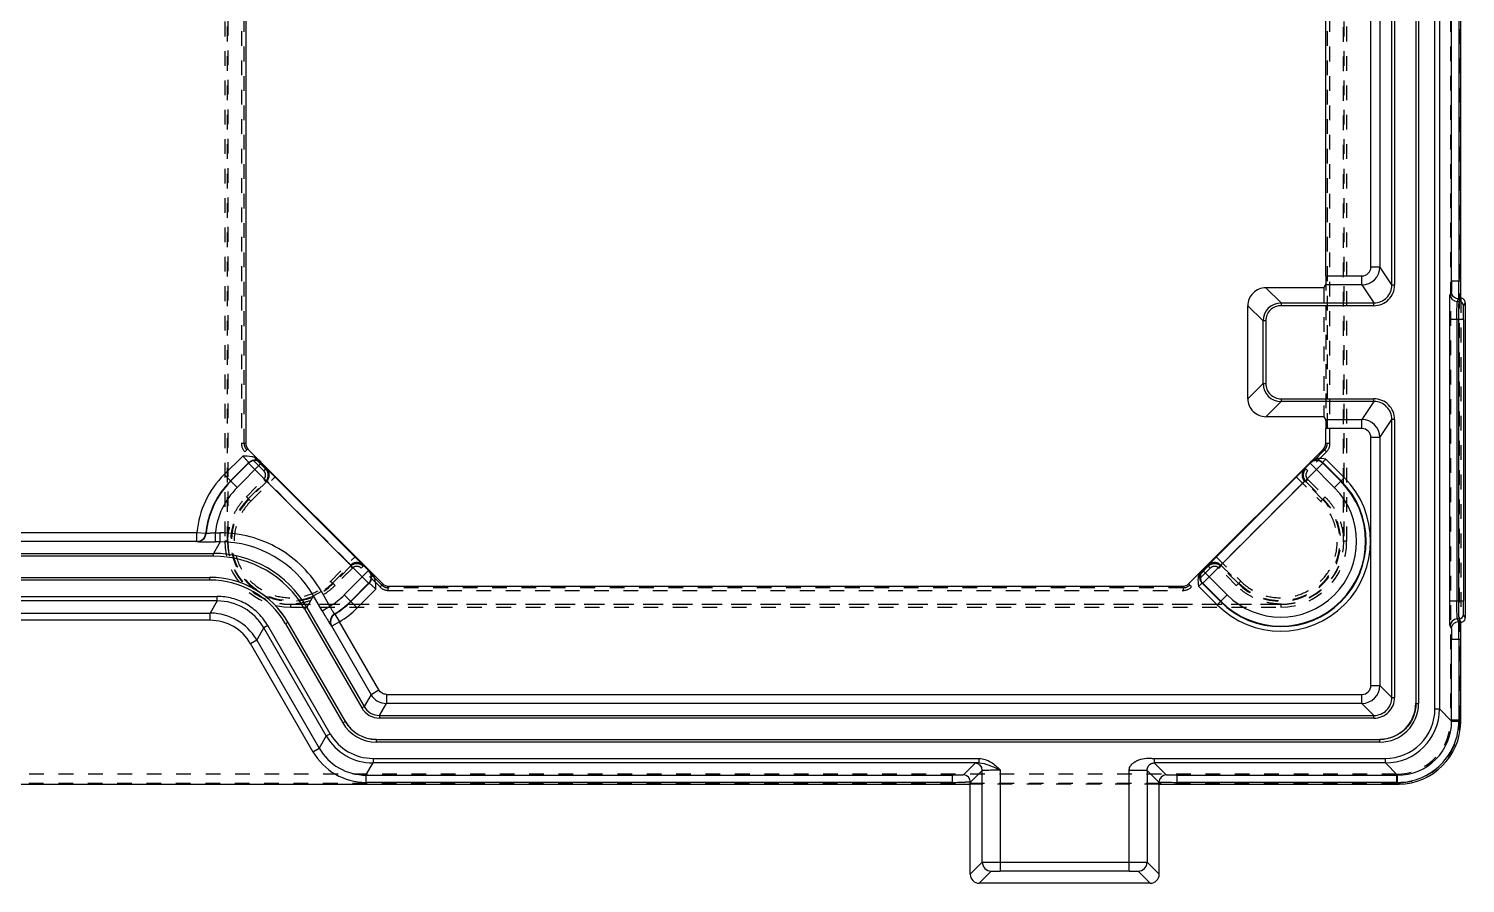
# Model space of a CAD drawing. Header units: millimetres. Extents: x -1265 to 1982, y -12197 to 1934.
# Drawn here: x 1040.4 to 1200, y -133.1 to -38.2 of the extents above; entities that cross this region are included whole.
import ezdxf

# ---------------------------------------------------------------- set-up
doc = ezdxf.new("R2010")
doc.units = ezdxf.units.MM
doc.header["$LTSCALE"] = 16.335
doc.linetypes.add('HIDDEN', pattern=[0.2, 0.1, -0.1])
doc.layers.get('0').update_dxf_attribs({"linetype": 'CONTINUOUS'})
doc.layers.add('DEFAULT_2', color=8, linetype='HIDDEN')

msp = doc.modelspace()

# ---------------------------------------------------------------- linework, layer by layer
at = {"color": 7, "linetype": 'Continuous'}
for p, q in [((1196.647, -113.76), (1196.647, 201.501)), ((1197.147, 201.501), (1197.147, -113.76)), ((1194.518, 200.871), (1194.518, -113.13)), ((1194.833, 200.887), (1194.833, -113.146)), ((1199.518, -68.13), (1199.518, 161.87)), ((1198.504, -66.198), (1198.504, 159.939)), ((1199.304, 159.939), (1199.304, -66.198)), ((1191.871, -66.659), (1191.871, 74.4)), ((1192.171, 74.4), (1192.171, -66.659)), ((1189.535, -64.656), (1189.535, 51.207)), ((1190.535, 50.208), (1190.535, -64.656)), ((1064.518, 3.956), (1064.518, -84.216)), ((1184.518, -65.656), (1184.518, 3.956)), ((1189.535, -64.656), (1190.535, -64.656)), ((1191.871, -66.659), (1190.535, -64.656)), ((1184.291, -66.97), (1177.857, -66.97)), ((1179.547, -68.659), (1177.857, -66.97)), ((1184.291, -66.97), (1184.501, -66.655)), ((1188.535, -66.655), (1184.501, -66.655)), ((1184.518, -65.656), (1188.535, -65.656)), ((1188.535, -66.655), (1188.535, -65.656)), ((1188.535, -66.655), (1189.871, -68.659)), ((1191.871, -66.659), (1192.171, -66.659)), ((1198.504, -66.198), (1199.518, -66.198)), ((1198.484, -67.398), (1198.333, -67.699)), ((1199.133, -68.499), (1199.284, -68.197)), ((1199.133, -68.499), (1199.333, -68.499)), ((1199.484, -68.197), (1199.284, -68.197)), ((1199.484, -68.197), (1199.333, -68.499)), ((1175.858, -68.969), (1177.547, -70.659)), ((1175.858, -79.29), (1175.858, -68.969)), ((1179.547, -68.659), (1189.871, -68.659)), ((1179.547, -68.659), (1179.547, -68.959)), ((1189.871, -68.959), (1179.547, -68.959)), ((1189.871, -68.959), (1189.871, -68.659)), ((1199.833, -68.999), (1200.018, -68.63)), ((1200.018, -68.63), (1200.018, -103.63)), ((1177.847, -70.659), (1177.547, -70.659)), ((1177.547, -77.601), (1177.547, -70.659)), ((1177.847, -70.659), (1177.847, -77.601)), ((1198.286, -101.762), (1198.286, -70.497)), ((1199.808, -70.498), (1198.286, -70.498)), ((1199.086, -70.498), (1199.086, -101.762)), ((1199.308, -101.762), (1199.308, -70.498)), ((1199.808, -70.498), (1199.808, -101.762)), ((1177.547, -77.601), (1175.858, -79.29)), ((1177.547, -77.601), (1177.847, -77.601)), ((1177.857, -81.289), (1179.547, -79.6)), ((1179.547, -79.3), (1189.871, -79.3)), ((1179.547, -79.3), (1179.547, -79.6)), ((1189.871, -79.6), (1179.547, -79.6)), ((1189.871, -79.6), (1188.535, -81.604)), ((1189.871, -79.6), (1189.871, -79.3)), ((1184.291, -81.289), (1177.857, -81.289)), ((1184.291, -81.289), (1184.501, -81.604)), ((1184.501, -81.604), (1188.535, -81.604)), ((1188.535, -82.604), (1184.518, -82.604)), ((1184.518, -84.216), (1184.518, -82.604)), ((1188.535, -82.604), (1188.535, -81.604)), ((1190.535, -83.604), (1191.871, -81.6)), ((1192.171, -81.6), (1191.871, -81.6)), ((1191.871, -112.483), (1191.871, -81.6)), ((1192.171, -81.6), (1192.171, -112.483)), ((1190.535, -83.604), (1189.535, -83.604)), ((1189.535, -111.147), (1189.535, -83.604)), ((1190.535, -83.604), (1190.535, -111.147)), ((1064.184, -85.662), (1062.117, -87.729)), ((1064.81, -84.922), (1079.725, -99.837)), ((1169.31, -99.837), (1184.225, -84.922)), ((1186.588, -88.082), (1184.509, -86.004)), ((1062.117, -87.729), (1063.557, -89.169)), ((1064.844, -86.417), (1062.824, -88.436)), ((1062.85, -88.462), (1064.844, -86.469)), ((1063.557, -89.169), (1066.257, -86.469)), ((1064.844, -86.417), (1064.844, -86.469)), ((1064.844, -86.469), (1078.178, -99.804)), ((1066.257, -86.469), (1078.178, -98.391)), ((1170.857, -98.391), (1182.779, -86.469)), ((1170.857, -99.804), (1184.192, -86.469)), ((1182.779, -86.469), (1185.488, -89.179)), ((1186.223, -88.424), (1184.192, -86.393)), ((1184.192, -86.469), (1184.192, -86.393)), ((1184.192, -86.469), (1186.185, -88.462)), ((1185.478, -89.169), (1186.577, -88.071)), ((1020.634, -94.147), (1059.098, -94.147)), ((1059.098, -94.147), (1060.093, -94.241)), ((1059.098, -95.147), (1059.098, -94.147)), ((1059.098, -95.147), (1021.633, -95.147)), ((1059.098, -95.147), (1059.134, -95.166)), ((1060.093, -94.241), (1060.129, -94.258)), ((1061.669, -95.199), (1060.928, -96.483)), ((1061.14, -94.199), (1061.669, -94.199)), ((1061.14, -94.199), (1061.14, -95.199)), ((1061.669, -95.199), (1061.14, -95.199)), ((1061.669, -95.199), (1061.669, -94.199)), ((1022.107, -96.483), (1060.928, -96.483)), ((1060.928, -96.783), (1022.107, -96.783)), ((1060.928, -96.783), (1060.928, -96.483)), ((1075.478, -101.09), (1078.178, -98.391)), ((1170.857, -98.391), (1173.557, -101.09)), ((1022.49, -99.146), (1060.545, -99.146)), ((1060.545, -99.445), (1022.49, -99.445)), ((1060.545, -99.146), (1060.554, -99.13)), ((1060.545, -99.445), (1060.545, -99.146)), ((1078.178, -99.804), (1076.185, -101.797)), ((1076.211, -101.823), (1078.231, -99.804)), ((1076.918, -102.53), (1078.985, -100.463)), ((1078.178, -99.804), (1078.231, -99.804)), ((1080.432, -100.13), (1168.604, -100.13)), ((1170.392, -100.121), (1172.459, -102.189)), ((1170.781, -99.804), (1170.857, -99.804)), ((1170.781, -99.804), (1172.812, -101.835)), ((1172.85, -101.797), (1170.857, -99.804)), ((1021.69, -101.259), (1061.345, -101.259)), ((1061.345, -101.759), (1021.69, -101.759)), ((1061.345, -101.759), (1060.562, -103.116)), ((1061.345, -101.759), (1061.345, -101.259)), ((1071.319, -102.482), (1072.06, -101.198)), ((1072.926, -100.698), (1072.06, -101.198)), ((1073.011, -102.845), (1072.06, -101.198)), ((1073.876, -102.345), (1072.926, -100.698)), ((1075.478, -101.09), (1076.918, -102.53)), ((1172.459, -102.189), (1173.557, -101.09)), ((1198.286, -101.762), (1199.808, -101.762)), ((1022.473, -103.116), (1060.562, -103.116)), ((1060.562, -103.916), (1060.562, -103.116)), ((1071.319, -102.482), (1071.059, -102.632)), ((1071.059, -102.632), (1077.411, -113.633)), ((1071.319, -102.482), (1077.67, -113.483)), ((1073.011, -102.845), (1073.876, -102.345)), ((1074.389, -103.203), (1074.422, -103.227)), ((1074.422, -103.227), (1074.94, -104.081)), ((1200.018, -103.63), (1199.833, -103.261)), ((1060.562, -103.916), (1022.473, -103.916)), ((1065.757, -106.116), (1066.541, -104.759)), ((1066.974, -104.509), (1066.541, -104.759)), ((1073.469, -116.76), (1066.541, -104.759)), ((1073.902, -116.51), (1066.974, -104.509)), ((1069.204, -104.145), (1068.945, -104.295)), ((1068.945, -104.295), (1075.296, -115.296)), ((1069.204, -104.145), (1069.213, -104.129)), ((1069.204, -104.145), (1075.556, -115.146)), ((1074.039, -104.559), (1074.074, -104.581)), ((1074.94, -104.081), (1074.074, -104.581)), ((1078.442, -112.147), (1074.074, -104.581)), ((1079.308, -111.647), (1074.94, -104.081)), ((1198.333, -104.56), (1198.484, -104.862)), ((1199.333, -103.761), (1199.133, -103.761)), ((1199.284, -104.062), (1199.133, -103.761)), ((1199.284, -104.062), (1199.484, -104.062)), ((1199.333, -103.761), (1199.484, -104.062)), ((1199.518, -115.132), (1199.518, -104.13)), ((1065.757, -106.116), (1065.065, -106.515)), ((1065.065, -106.515), (1071.993, -118.516)), ((1065.757, -106.116), (1072.686, -118.116)), ((1199.518, -106.061), (1198.504, -106.061)), ((1198.504, -115.117), (1198.504, -106.061)), ((1199.304, -106.061), (1199.304, -115.117)), ((1078.442, -112.147), (1079.308, -111.647)), ((1189.535, -111.147), (1190.535, -111.147)), ((1191.871, -112.483), (1190.535, -111.147)), ((1078.442, -112.147), (1077.67, -113.483)), ((1079.402, -114.483), (1080.173, -113.147)), ((1080.173, -112.147), (1188.535, -112.147)), ((1080.173, -112.147), (1080.173, -113.147)), ((1188.535, -113.147), (1080.173, -113.147)), ((1188.535, -113.147), (1188.535, -112.147)), ((1188.535, -113.147), (1189.871, -114.483)), ((1191.871, -112.483), (1192.171, -112.483)), ((1194.533, -113.146), (1194.833, -113.146)), ((1077.411, -113.633), (1077.67, -113.483)), ((1079.402, -114.483), (1189.871, -114.483)), ((1079.402, -114.483), (1079.402, -114.783)), ((1189.871, -114.783), (1079.402, -114.783)), ((1189.871, -114.783), (1189.871, -114.483)), ((1196.647, -113.76), (1197.147, -113.76)), ((1198.504, -115.117), (1197.147, -113.76)), ((1073.469, -116.76), (1073.902, -116.51)), ((1075.296, -115.296), (1075.556, -115.146)), ((1075.565, -115.13), (1075.556, -115.146)), ((1198.504, -115.117), (1199.304, -115.117)), ((1073.469, -116.76), (1072.686, -118.116)), ((1079.019, -117.146), (1079.019, -117.445)), ((1190.534, -117.445), (1079.019, -117.445)), ((1079.024, -117.146), (1190.526, -117.146)), ((1190.534, -117.445), (1190.534, -117.146)), ((1071.993, -118.516), (1072.686, -118.116)), ((1078.665, -119.259), (1146.012, -119.259)), ((1078.665, -119.259), (1078.665, -119.759)), ((1146.012, -119.759), (1146.012, -119.259)), ((1165.447, -119.259), (1191.148, -119.259)), ((1165.447, -119.259), (1165.447, -119.759)), ((1191.148, -119.759), (1191.148, -119.259)), ((1077.881, -121.116), (1078.665, -119.759)), ((1077.881, -121.116), (1143.052, -121.116)), ((1077.881, -121.116), (1077.881, -121.916)), ((1146.012, -119.759), (1078.665, -119.759)), ((1143.052, -122.13), (1143.052, -121.116)), ((1145.562, -119.785), (1144.252, -121.095)), ((1145.052, -121.895), (1146.362, -120.585)), ((1146.362, -130.785), (1146.362, -120.585)), ((1148.362, -120.537), (1148.362, -131.768)), ((1164.673, -120.585), (1162.673, -120.585)), ((1162.673, -131.768), (1162.673, -120.585)), ((1164.673, -120.585), (1165.983, -121.895)), ((1164.673, -120.585), (1164.673, -130.785)), ((1191.148, -119.759), (1165.447, -119.759)), ((1166.783, -121.095), (1165.447, -119.759)), ((1167.983, -121.116), (1192.505, -121.116)), ((1167.983, -121.116), (1167.983, -122.13)), ((1191.148, -119.759), (1192.505, -121.116)), ((1192.505, -121.916), (1192.505, -121.116)), ((921.268, -122.13), (1145.018, -122.13)), ((1143.052, -121.916), (1077.882, -121.916)), ((1145.018, -132.13), (1145.018, -122.13)), ((1145.052, -121.895), (1145.052, -122.078)), ((1165.983, -122.078), (1165.983, -121.895)), ((1166.018, -122.13), (1165.983, -122.078)), ((1166.018, -122.13), (1192.52, -122.13)), ((1166.018, -132.13), (1166.018, -122.13)), ((1192.505, -121.916), (1167.983, -121.916)), ((1146.362, -130.785), (1145.018, -132.13)), ((1148.362, -130.768), (1162.673, -130.768)), ((1166.018, -132.13), (1164.673, -130.785)), ((1146.018, -133.13), (1147.362, -131.785)), ((1162.673, -131.768), (1148.362, -131.768)), ((1163.673, -131.785), (1165.018, -133.13)), ((1165.018, -133.13), (1146.018, -133.13))]:
    msp.add_line(p, q, dxfattribs=at)
for centre, radius, start, end in [((1188.535, -64.655), 2, 270.01308, 359.98692), ((1188.535, -64.656), 1, 270.00003, 0.01088), ((1177.857, -68.969), 1.999, 89.99434, 180.00566), ((1189.871, -66.66), 2.299, 270.0029, 0.01676), ((1189.871, -66.66), 1.999, 269.99612, 0.01806), ((1095.177, -66.559), 104.126, 359.43416, 359.78639), ((1023.065, -66.214), 176.239, 359.7616, 0.00517), ((1199.133, -67.699), 0.8, 180.05521, 269.97098), ((1199.333, -68.999), 0.5, 0.03527, 90.00007), ((1199.518, -68.629), 0.5, 359.96228, 90.02966), ((1179.547, -70.659), 1.999, 90.00039, 179.99961), ((1179.546, -70.658), 1.699, 89.98821, 180.01179), ((1179.547, -77.601), 1.999, 180.00036, 269.99964), ((1179.546, -77.601), 1.699, 179.98821, 270.01179), ((1177.857, -79.29), 1.999, 179.99432, 270.00568), ((1189.871, -81.6), 2.299, 359.98414, 89.99624), ((1189.871, -81.599), 1.999, 359.98194, 90.00388), ((1188.535, -83.604), 2, 0.01308, 89.98692), ((1188.535, -83.604), 1, 359.98912, 89.99997), ((1065.55, -87.178), 1.001, 45.06677, 134.93323), ((1183.485, -87.178), 1.001, 45.06677, 134.93323), ((1069.518, -95.13), 10.466, 135, 174.61216), ((1183.398, -87.015), 0.878, 129.08785, 134.8638), ((1069.518, -95.13), 9.466, 135, 174.61216), ((1069.518, -95.13), 9.429, 135, 174.69585), ((1069.518, -95.13), 8.43, 135, 173.66361), ((1179.518, -95.13), 9.983, 225, 44.90748), ((1179.518, -95.13), 9.483, 225, 45), ((1179.518, -95.13), 9.429, 225, 45), ((1179.518, -95.13), 8.43, 225, 44.90727), ((1059.098, -94.147), 1, 270.03308, 354.60801), ((1059.133, -94.165), 1, 270.05093, 354.67373), ((1061.67, -107.197), 11.998, 29.99825, 90.00175), ((1060.928, -108.481), 11.998, 29.99951, 90.00049), ((1060.928, -108.48), 11.698, 29.99908, 90.00092), ((1077.47, -99.097), 1.001, 315.06678, 44.93322), ((1171.566, -99.097), 1.001, 135.06678, 224.93322), ((1060.545, -109.144), 9.998, 29.99957, 90.00043), ((1060.545, -109.144), 9.698, 29.99908, 90.00092), ((1061.345, -107.758), 5.999, 29.99825, 90.00175), ((1069.518, -95.13), 8.43, 301.13648, 315), ((1069.518, -95.13), 9.429, 301.10377, 315), ((1069.518, -95.13), 9.466, 301.20208, 315), ((1060.562, -109.06), 5.944, 88.99941, 89.99933), ((1060.562, -109.115), 5.999, 30.99118, 89.0088), ((1074.906, -104.059), 1, 121.13123, 209.94577), ((1074.94, -104.082), 1, 121.20852, 211.202), ((1069.518, -95.13), 10.466, 301.20208, 315), ((1199.333, -103.261), 0.5, 269.99991, 359.96475), ((1060.562, -109.115), 5.199, 29.9991, 90.0009), ((1199.133, -104.561), 0.8, 90.02902, 179.94479), ((1081.309, -105.794), 117.994, 0.23431, 0.54514), ((1016.542, -106.058), 182.762, 359.99918, 0.23405), ((1060.609, -109.088), 5.945, 30.00134, 31.00112), ((1188.535, -111.147), 2, 270.00872, 359.99128), ((1188.535, -111.147), 1, 269.99638, 0.00362), ((1080.173, -111.147), 2, 209.99806, 270.00194), ((1189.871, -112.483), 2.3, 269.99614, 0.00386), ((1189.871, -112.483), 1.999, 269.99269, 0.00731), ((1190.534, -113.146), 4.299, 270.00032, 359.99968), ((1079.402, -112.483), 2.299, 209.99211, 270.00789), ((1079.402, -112.483), 2, 209.99747, 270.00253), ((1191.148, -113.76), 5.999, 270.00197, 359.99803), ((1191.149, -113.761), 5.499, 269.99488, 0.00512), ((1078.665, -113.76), 5.499, 209.99905, 270.00095), ((1079.019, -113.147), 4.299, 209.99461, 270.00539), ((1079.019, -113.146), 3.999, 209.99835, 270.00165), ((1192.505, -115.117), 6.799, 269.99933, 0.00067), ((1192.506, -115.118), 5.998, 269.99325, 0.00675), ((1192.52, -115.133), 6.997, 271.16457, 358.83528), ((1192.607, -115.132), 6.91, 358.81461, 359.99943), ((1078.665, -113.76), 5.999, 210.00019, 269.99981), ((1077.881, -115.117), 6.799, 209.99914, 270.00086), ((1077.881, -115.117), 5.999, 209.99767, 270.00233), ((1144.252, -121.896), 0.8, 0.02106, 89.97894), ((1145.562, -120.585), 0.8, 0.02106, 89.97894), ((1166.784, -121.896), 0.8, 90.02107, 179.97894), ((1143.069, 54.002), 175.918, 269.9947, 270.24134), ((1143.424, -19.238), 102.677, 270.21539, 270.57507), ((1167.611, -19.34), 102.575, 269.42465, 269.78468), ((1167.967, 53.996), 175.912, 269.7587, 270.00535), ((1192.52, -115.219), 6.91, 270.00057, 271.18523), ((1147.363, -130.785), 1, 180.02106, 269.97894), ((1163.673, -130.785), 1, 270.02106, 359.97894)]:
    msp.add_arc(centre, radius, start, end, dxfattribs=at)
for centre, major_axis, ratio, start_param, end_param in [((1065.518, -84.215), (-0.925, -0.383), 0.9992864, -0.3924468, 0.3924468), ((1183.517, -84.215), (-0.925, 0.383), 0.9992864, 2.7491459, 3.5340394), ((1060.553, -109.131), (-5.001, -8.662), 0.9997969, 2.6180788, 3.6651065), ((1080.432, -99.129), (-0.383, -0.925), 0.9992864, -0.3924468, 0.3924468), ((1168.603, -99.129), (0.383, -0.925), 0.9992864, -0.3924468, 0.3924468), ((1190.517, -113.129), (2.829, -2.829), 0.9996955, -0.7852623, 0.7852623), ((1079.029, -113.129), (2, 3.465), 0.9997969, -3.6651035, -2.6180818), ((1146.018, -132.13), (0.707, 0.707), 0.9996955, 2.3563362, 3.9268491), ((1165.018, -132.13), (0.707, -0.707), 0.9996955, -0.7852565, 0.7852565)]:
    msp.add_ellipse(centre, major_axis=major_axis, ratio=ratio, start_param=start_param, end_param=end_param, dxfattribs=at)
for points, knots in [([(1184.518, -65.656), (1184.518, -65.781), (1184.517, -65.964), (1184.515, -66.196), (1184.513, -66.345), (1184.51, -66.467), (1184.51, -66.561), (1184.502, -66.618), (1184.505, -66.649), (1184.501, -66.655)], [0, 0, 0, 0, 0.376167, 0.5474961, 0.697867, 0.8222763, 0.916038, 0.9759889, 1, 1, 1, 1]), ([(1198.504, -66.198), (1198.504, -66.348), (1198.503, -66.566), (1198.501, -66.844), (1198.499, -67.022), (1198.495, -67.168), (1198.494, -67.281), (1198.487, -67.352), (1198.488, -67.388), (1198.484, -67.398)], [0, 0, 0, 0, 0.3745727, 0.5448131, 0.6948716, 0.8187432, 0.91285, 0.9742304, 1, 1, 1, 1]), ([(1199.503, -67.588), (1199.506, -67.488), (1199.515, -67.025), (1199.518, -66.562), (1199.518, -66.199)], [0, 0, 0, 0, 0.2158451, 1, 1, 1, 1]), ([(1198.286, -70.497), (1198.286, -70.148), (1198.287, -69.639), (1198.293, -68.991), (1198.299, -68.576), (1198.306, -68.232), (1198.312, -67.995), (1198.319, -67.85), (1198.322, -67.777), (1198.328, -67.73), (1198.33, -67.706), (1198.333, -67.699)], [0, 0, 0, 0, 0.3747137, 0.5448589, 0.6948551, 0.8193161, 0.9138358, 0.9486241, 0.974696, 0.9918666, 1, 1, 1, 1]), ([(1198.527, -67.647), (1198.52, -67.626), (1198.496, -67.545), (1198.484, -67.46), (1198.484, -67.398)], [0, 0, 0, 0, 0.2600569, 1, 1, 1, 1]), ([(1199.284, -68.197), (1199.123, -68.197), (1198.87, -68.115), (1198.63, -67.881), (1198.553, -67.727), (1198.527, -67.647)], [0, 0, 0, 0, 0.4879438, 0.7449159, 1, 1, 1, 1]), ([(1199.086, -70.498), (1199.086, -70.248), (1199.087, -69.885), (1199.093, -69.422), (1199.099, -69.126), (1199.105, -68.88), (1199.112, -68.712), (1199.119, -68.608), (1199.122, -68.556), (1199.127, -68.522), (1199.13, -68.503), (1199.133, -68.499)], [0, 0, 0, 0, 0.3744075, 0.5445777, 0.6945818, 0.8184219, 0.9125297, 0.9475141, 0.9739679, 0.9915466, 1, 1, 1, 1]), ([(1199.284, -68.197), (1199.288, -68.181), (1199.286, -68.123), (1199.294, -68.003), (1199.295, -67.816), (1199.297, -67.671), (1199.298, -67.588)], [0, 0, 0, 0, 0.0824566, 0.2819355, 0.5918636, 1, 1, 1, 1]), ([(1199.308, -70.498), (1199.308, -70.248), (1199.309, -69.885), (1199.312, -69.422), (1199.315, -69.125), (1199.32, -68.88), (1199.321, -68.692), (1199.33, -68.574), (1199.328, -68.515), (1199.333, -68.499)], [0, 0, 0, 0, 0.3747661, 0.5449376, 0.6949552, 0.81943, 0.913958, 0.9748114, 1, 1, 1, 1]), ([(1199.467, -68.197), (1199.47, -68.193), (1199.473, -68.175), (1199.478, -68.142), (1199.482, -68.089), (1199.489, -67.986), (1199.496, -67.817), (1199.501, -67.671), (1199.503, -67.588)], [0, 0, 0, 0, 0.0272918, 0.0837698, 0.1692415, 0.2831652, 0.592582, 1, 1, 1, 1]), ([(1199.808, -70.498), (1199.808, -70.31), (1199.809, -70.038), (1199.812, -69.691), (1199.815, -69.468), (1199.819, -69.284), (1199.821, -69.143), (1199.83, -69.055), (1199.828, -69.01), (1199.833, -68.999)], [0, 0, 0, 0, 0.3747513, 0.5448928, 0.6948669, 0.8193193, 0.9138431, 0.9747214, 1, 1, 1, 1]), ([(1184.501, -81.604), (1184.503, -81.608), (1184.503, -81.622), (1184.506, -81.649), (1184.507, -81.694), (1184.509, -81.728), (1184.509, -81.748)], [0, 0, 0, 0, 0.0835322, 0.2807933, 0.587783, 1, 1, 1, 1]), ([(1184.509, -81.748), (1184.511, -81.801), (1184.516, -82.086), (1184.518, -82.372), (1184.518, -82.604)], [0, 0, 0, 0, 0.1860661, 1, 1, 1, 1]), ([(1066.077, -86.19), (1065.959, -86.071), (1065.676, -85.877), (1065.031, -85.67), (1064.52, -85.662), (1064.184, -85.662)], [0, 0, 0, 0, 0.2497641, 0.4999241, 1, 1, 1, 1]), ([(1064.184, -85.662), (1064.273, -85.75), (1064.4, -85.881), (1064.557, -86.05), (1064.657, -86.161), (1064.736, -86.254), (1064.796, -86.328), (1064.827, -86.377), (1064.847, -86.407), (1064.844, -86.417)], [0, 0, 0, 0, 0.3725923, 0.5419941, 0.6914143, 0.8149499, 0.9091613, 0.9713771, 1, 1, 1, 1]), ([(1065.307, -86.157), (1065.262, -86.169), (1065.093, -86.226), (1064.937, -86.324), (1064.844, -86.417)], [0, 0, 0, 0, 0.2616141, 1, 1, 1, 1]), ([(1066.257, -86.417), (1066.228, -86.388), (1066.1, -86.278), (1065.944, -86.2), (1065.82, -86.164)], [0, 0, 0, 0, 0.2369747, 1, 1, 1, 1]), ([(1184.509, -86.004), (1184.219, -85.954), (1183.771, -85.89), (1183.191, -86.039), (1182.94, -86.208), (1182.836, -86.312)], [0, 0, 0, 0, 0.4998583, 0.7501064, 1, 1, 1, 1]), ([(1184.192, -86.393), (1184.108, -86.31), (1183.9, -86.173), (1183.423, -86.043), (1183.033, -86.18), (1182.844, -86.334)], [0, 0, 0, 0, 0.2423698, 0.5004278, 1, 1, 1, 1]), ([(1184.192, -86.393), (1184.189, -86.388), (1184.196, -86.37), (1184.211, -86.344), (1184.238, -86.304), (1184.294, -86.234), (1184.385, -86.131), (1184.465, -86.048), (1184.509, -86.004)], [0, 0, 0, 0, 0.0319728, 0.095322, 0.1897576, 0.3129466, 0.6299434, 1, 1, 1, 1]), ([(1066.077, -86.19), (1066.104, -86.219), (1066.148, -86.27), (1066.206, -86.338), (1066.238, -86.383), (1066.257, -86.408), (1066.257, -86.417)], [0, 0, 0, 0, 0.405752, 0.7101765, 0.908577, 1, 1, 1, 1]), ([(1182.779, -86.393), (1182.779, -86.383), (1182.803, -86.355), (1182.821, -86.329), (1182.836, -86.312)], [0, 0, 0, 0, 0.3032722, 1, 1, 1, 1]), ([(1059.134, -95.166), (1059.139, -95.168), (1059.156, -95.169), (1059.213, -95.176), (1059.329, -95.179), (1059.516, -95.185), (1059.763, -95.19), (1060.06, -95.194), (1060.525, -95.198), (1060.889, -95.199), (1061.14, -95.199)], [0, 0, 0, 0, 0.0080201, 0.0251297, 0.086006, 0.1806793, 0.3053394, 0.4554868, 0.6256641, 1, 1, 1, 1]), ([(1061.14, -94.199), (1061.013, -94.213), (1060.83, -94.23), (1060.595, -94.247), (1060.445, -94.256), (1060.322, -94.261), (1060.226, -94.265), (1060.169, -94.26), (1060.136, -94.264), (1060.129, -94.258)], [0, 0, 0, 0, 0.3757058, 0.5460524, 0.6960426, 0.8197438, 0.9135731, 0.9745647, 1, 1, 1, 1]), ([(1072.926, -100.698), (1072.356, -99.721), (1070.967, -97.898), (1068.242, -95.813), (1065.074, -94.496), (1062.8, -94.204), (1061.669, -94.199)], [0, 0, 0, 0, 0.2499999, 0.5, 0.7500001, 1, 1, 1, 1]), ([(1078.392, -98.608), (1078.38, -98.587), (1078.334, -98.51), (1078.278, -98.438), (1078.231, -98.391)], [0, 0, 0, 0, 0.2592514, 1, 1, 1, 1]), ([(1078.231, -98.391), (1078.24, -98.391), (1078.264, -98.409), (1078.309, -98.441), (1078.377, -98.499), (1078.429, -98.544), (1078.458, -98.57)], [0, 0, 0, 0, 0.0914226, 0.2898227, 0.5942475, 1, 1, 1, 1]), ([(1078.231, -99.804), (1078.303, -99.732), (1078.425, -99.555), (1078.53, -99.246), (1078.523, -98.911), (1078.444, -98.703), (1078.392, -98.608)], [0, 0, 0, 0, 0.2376613, 0.4914156, 0.7471373, 1, 1, 1, 1]), ([(1078.985, -100.463), (1078.985, -100.127), (1078.978, -99.617), (1078.77, -98.972), (1078.576, -98.688), (1078.458, -98.57)], [0, 0, 0, 0, 0.5000758, 0.7502356, 1, 1, 1, 1]), ([(1170.7, -98.448), (1170.596, -98.552), (1170.427, -98.803), (1170.278, -99.383), (1170.342, -99.831), (1170.392, -100.121)], [0, 0, 0, 0, 0.2498943, 0.5001422, 1, 1, 1, 1]), ([(1170.781, -98.391), (1170.752, -98.419), (1170.642, -98.547), (1170.565, -98.703), (1170.528, -98.827)], [0, 0, 0, 0, 0.2369747, 1, 1, 1, 1]), ([(1170.7, -98.448), (1170.717, -98.433), (1170.743, -98.415), (1170.771, -98.391), (1170.781, -98.391)], [0, 0, 0, 0, 0.6967332, 1, 1, 1, 1]), ([(1078.231, -99.804), (1078.24, -99.801), (1078.27, -99.82), (1078.319, -99.851), (1078.394, -99.911), (1078.487, -99.991), (1078.597, -100.09), (1078.767, -100.248), (1078.897, -100.375), (1078.985, -100.463)], [0, 0, 0, 0, 0.028623, 0.0908388, 0.1850502, 0.3085857, 0.4580059, 0.6274077, 1, 1, 1, 1]), ([(1170.392, -100.121), (1170.436, -100.077), (1170.519, -99.997), (1170.622, -99.906), (1170.692, -99.851), (1170.732, -99.823), (1170.758, -99.808), (1170.776, -99.801), (1170.781, -99.804)], [0, 0, 0, 0, 0.3700565, 0.6870533, 0.8102425, 0.9046782, 0.9680275, 1, 1, 1, 1]), ([(1170.521, -99.34), (1170.533, -99.386), (1170.59, -99.554), (1170.688, -99.711), (1170.781, -99.804)], [0, 0, 0, 0, 0.2616141, 1, 1, 1, 1]), ([(1066.974, -104.509), (1066.689, -104.02), (1065.994, -103.109), (1064.632, -102.066), (1063.047, -101.408), (1061.911, -101.262), (1061.345, -101.259)], [0, 0, 0, 0, 0.2499999, 0.5, 0.7500001, 1, 1, 1, 1]), ([(1198.333, -104.56), (1198.33, -104.553), (1198.328, -104.529), (1198.322, -104.482), (1198.319, -104.409), (1198.312, -104.264), (1198.306, -104.027), (1198.299, -103.683), (1198.293, -103.268), (1198.287, -102.62), (1198.286, -102.112), (1198.286, -101.762)], [0, 0, 0, 0, 0.0081335, 0.0253041, 0.0513761, 0.0861643, 0.1806836, 0.3051439, 0.4551392, 0.6252845, 1, 1, 1, 1]), ([(1199.133, -103.761), (1199.13, -103.756), (1199.127, -103.738), (1199.122, -103.704), (1199.119, -103.651), (1199.112, -103.548), (1199.105, -103.379), (1199.099, -103.134), (1199.093, -102.838), (1199.087, -102.375), (1199.086, -102.011), (1199.086, -101.762)], [0, 0, 0, 0, 0.0084534, 0.0260322, 0.0524861, 0.0874705, 0.1815784, 0.3054181, 0.4554214, 0.6255909, 1, 1, 1, 1]), ([(1199.333, -103.761), (1199.328, -103.745), (1199.33, -103.686), (1199.321, -103.567), (1199.32, -103.38), (1199.315, -103.134), (1199.312, -102.838), (1199.309, -102.375), (1199.308, -102.012), (1199.308, -101.762)], [0, 0, 0, 0, 0.0251886, 0.086042, 0.1805699, 0.3050446, 0.4550621, 0.6252337, 1, 1, 1, 1]), ([(1199.833, -103.261), (1199.828, -103.25), (1199.83, -103.204), (1199.821, -103.116), (1199.819, -102.975), (1199.815, -102.791), (1199.812, -102.569), (1199.809, -102.222), (1199.808, -101.949), (1199.808, -101.762)], [0, 0, 0, 0, 0.0252786, 0.0861569, 0.1806807, 0.305133, 0.4551072, 0.6252486, 1, 1, 1, 1]), ([(1073.011, -102.845), (1073.135, -103.061), (1073.318, -103.375), (1073.553, -103.774), (1073.704, -104.029), (1073.832, -104.238), (1073.928, -104.4), (1073.997, -104.496), (1074.025, -104.549), (1074.039, -104.559)], [0, 0, 0, 0, 0.374784, 0.5449442, 0.694933, 0.8193916, 0.913908, 0.974761, 1, 1, 1, 1]), ([(1074.389, -103.203), (1074.38, -103.2), (1074.365, -103.172), (1074.329, -103.126), (1074.281, -103.045), (1074.217, -102.941), (1074.142, -102.813), (1074.026, -102.613), (1073.937, -102.454), (1073.876, -102.345)], [0, 0, 0, 0, 0.0260658, 0.0874602, 0.1815159, 0.3053157, 0.4553013, 0.6254795, 1, 1, 1, 1]), ([(1198.484, -104.862), (1198.484, -104.729), (1198.557, -104.455), (1198.755, -104.247), (1198.875, -104.177)], [0, 0, 0, 0, 0.4880466, 1, 1, 1, 1]), ([(1198.484, -104.862), (1198.488, -104.871), (1198.486, -104.908), (1198.491, -104.943), (1198.492, -104.967)], [0, 0, 0, 0, 0.2955051, 1, 1, 1, 1]), ([(1198.492, -104.967), (1198.494, -105.028), (1198.503, -105.393), (1198.504, -105.758), (1198.504, -106.061)], [0, 0, 0, 0, 0.1675119, 1, 1, 1, 1]), ([(1198.875, -104.177), (1198.907, -104.158), (1199.035, -104.095), (1199.178, -104.062), (1199.284, -104.062)], [0, 0, 0, 0, 0.2615852, 1, 1, 1, 1]), ([(1199.287, -104.105), (1199.287, -104.099), (1199.286, -104.085), (1199.286, -104.071), (1199.284, -104.062)], [0, 0, 0, 0, 0.3818769, 1, 1, 1, 1]), ([(1199.298, -104.672), (1199.297, -104.606), (1199.295, -104.417), (1199.293, -104.228), (1199.287, -104.105)], [0, 0, 0, 0, 0.347953, 1, 1, 1, 1]), ([(1199.475, -104.099), (1199.475, -104.094), (1199.473, -104.082), (1199.472, -104.068), (1199.467, -104.062)], [0, 0, 0, 0, 0.3739504, 1, 1, 1, 1]), ([(1199.503, -104.672), (1199.5, -104.549), (1199.493, -104.359), (1199.484, -104.167), (1199.475, -104.099)], [0, 0, 0, 0, 0.6397879, 1, 1, 1, 1]), ([(1199.518, -106.061), (1199.518, -105.934), (1199.516, -105.471), (1199.511, -105.008), (1199.503, -104.672)], [0, 0, 0, 0, 0.2741546, 1, 1, 1, 1]), ([(1080.173, -112.147), (1080.001, -112.147), (1079.653, -112.049), (1079.394, -111.796), (1079.308, -111.647)], [0, 0, 0, 0, 0.5000016, 1, 1, 1, 1]), ([(1194.533, -113.146), (1194.534, -113.666), (1194.318, -114.715), (1193.438, -116.05), (1192.103, -116.93), (1191.054, -117.146), (1190.534, -117.146)], [0, 0, 0, 0, 0.2501757, 0.4999999, 0.7498237, 1, 1, 1, 1]), ([(1146.012, -119.259), (1146.24, -119.269), (1146.698, -119.345), (1147.315, -119.657), (1147.862, -120.069), (1148.201, -120.376), (1148.362, -120.537)], [0, 0, 0, 0, 0.2502367, 0.4998032, 0.7503083, 1, 1, 1, 1]), ([(1162.673, -120.585), (1162.673, -120.444), (1162.745, -120.158), (1163.021, -119.825), (1163.374, -119.583), (1163.892, -119.351), (1164.456, -119.238), (1165.023, -119.238), (1165.306, -119.259), (1165.447, -119.259)], [0, 0, 0, 0, 0.1243902, 0.2492149, 0.3743538, 0.4995698, 0.7494634, 0.8747478, 1, 1, 1, 1]), ([(1144.252, -121.095), (1144.25, -121.097), (1144.24, -121.097), (1144.222, -121.1), (1144.191, -121.101), (1144.13, -121.105), (1144.03, -121.107), (1143.883, -121.11), (1143.704, -121.113), (1143.424, -121.115), (1143.204, -121.116), (1143.052, -121.116)], [0, 0, 0, 0, 0.0067959, 0.0230042, 0.0483442, 0.0824588, 0.1755358, 0.2992623, 0.4500127, 0.6216028, 1, 1, 1, 1]), ([(1146.012, -119.759), (1145.949, -119.761), (1145.84, -119.764), (1145.713, -119.77), (1145.638, -119.775), (1145.6, -119.777), (1145.578, -119.781), (1145.565, -119.783), (1145.562, -119.785)], [0, 0, 0, 0, 0.4185815, 0.7283058, 0.8402894, 0.9229938, 0.9761526, 1, 1, 1, 1]), ([(1146.012, -119.759), (1146.393, -119.758), (1147.201, -120.03), (1147.951, -120.36), (1148.362, -120.537)], [0, 0, 0, 0, 0.4600703, 1, 1, 1, 1]), ([(1146.362, -120.585), (1146.365, -120.581), (1146.383, -120.58), (1146.413, -120.574), (1146.465, -120.571), (1146.565, -120.564), (1146.733, -120.557), (1146.978, -120.55), (1147.276, -120.544), (1147.614, -120.54), (1147.981, -120.538), (1148.233, -120.537), (1148.362, -120.537)], [0, 0, 0, 0, 0.0069957, 0.023282, 0.0486627, 0.0827977, 0.1758758, 0.2995676, 0.4502575, 0.6217708, 0.8072909, 1, 1, 1, 1]), ([(1164.673, -120.585), (1164.673, -120.423), (1164.742, -120.15), (1165.034, -119.841), (1165.295, -119.759), (1165.447, -119.759)], [0, 0, 0, 0, 0.3895199, 0.634714, 1, 1, 1, 1]), ([(1167.983, -121.116), (1167.832, -121.116), (1167.612, -121.115), (1167.331, -121.113), (1167.153, -121.11), (1167.006, -121.107), (1166.905, -121.105), (1166.845, -121.101), (1166.814, -121.1), (1166.796, -121.097), (1166.785, -121.097), (1166.783, -121.095)], [0, 0, 0, 0, 0.378397, 0.5499872, 0.7007377, 0.8244643, 0.9175412, 0.9516558, 0.9769958, 0.9932041, 1, 1, 1, 1]), ([(1143.052, -122.13), (1143.29, -122.13), (1143.735, -122.128), (1144.262, -122.12), (1144.616, -122.11), (1144.81, -122.103), (1144.945, -122.094), (1145.016, -122.089), (1145.04, -122.083)], [0, 0, 0, 0, 0.3587755, 0.6703978, 0.7951947, 0.893799, 0.9627695, 1, 1, 1, 1]), ([(1145.052, -121.895), (1145.048, -121.898), (1145.032, -121.897), (1145.002, -121.9), (1144.952, -121.901), (1144.85, -121.905), (1144.682, -121.907), (1144.537, -121.909), (1144.454, -121.91)], [0, 0, 0, 0, 0.021744, 0.0746037, 0.1580525, 0.2714697, 0.5841559, 1, 1, 1, 1]), ([(1165.983, -121.895), (1165.987, -121.898), (1166.003, -121.897), (1166.034, -121.9), (1166.084, -121.901), (1166.185, -121.905), (1166.353, -121.907), (1166.498, -121.909), (1166.581, -121.91)], [0, 0, 0, 0, 0.021744, 0.0746036, 0.1580525, 0.2714697, 0.5841559, 1, 1, 1, 1]), ([(1165.983, -122.078), (1165.986, -122.082), (1166.004, -122.084), (1166.033, -122.09), (1166.084, -122.094), (1166.185, -122.101), (1166.353, -122.108), (1166.498, -122.113), (1166.581, -122.115)], [0, 0, 0, 0, 0.0230093, 0.0762562, 0.1597818, 0.2730795, 0.585151, 1, 1, 1, 1]), ([(1166.581, -122.115), (1166.682, -122.117), (1167.149, -122.127), (1167.616, -122.13), (1167.983, -122.13)], [0, 0, 0, 0, 0.2150234, 1, 1, 1, 1]), ([(1146.362, -130.785), (1146.366, -130.783), (1146.382, -130.784), (1146.413, -130.781), (1146.463, -130.78), (1146.564, -130.777), (1146.732, -130.775), (1146.978, -130.773), (1147.276, -130.771), (1147.743, -130.769), (1148.11, -130.768), (1148.362, -130.768)], [0, 0, 0, 0, 0.0064799, 0.0222811, 0.0472357, 0.0811559, 0.1746783, 0.2990583, 0.4497908, 0.6213341, 1, 1, 1, 1]), ([(1162.673, -130.768), (1162.926, -130.768), (1163.293, -130.769), (1163.76, -130.771), (1164.058, -130.773), (1164.303, -130.775), (1164.471, -130.777), (1164.573, -130.78), (1164.623, -130.781), (1164.654, -130.784), (1164.669, -130.783), (1164.673, -130.785)], [0, 0, 0, 0, 0.3786657, 0.550209, 0.7009415, 0.8253216, 0.9188441, 0.9527643, 0.9777188, 0.9935201, 1, 1, 1, 1]), ([(1147.362, -131.785), (1147.368, -131.78), (1147.4, -131.785), (1147.454, -131.775), (1147.548, -131.776), (1147.67, -131.772), (1147.819, -131.771), (1148.052, -131.768), (1148.236, -131.768), (1148.362, -131.768)], [0, 0, 0, 0, 0.0229634, 0.082427, 0.1755145, 0.2992498, 0.4500064, 0.6216001, 1, 1, 1, 1]), ([(1162.673, -131.768), (1162.8, -131.768), (1162.983, -131.768), (1163.216, -131.771), (1163.365, -131.772), (1163.487, -131.776), (1163.581, -131.775), (1163.636, -131.785), (1163.668, -131.78), (1163.673, -131.785)], [0, 0, 0, 0, 0.378398, 0.5499925, 0.70075, 0.8244858, 0.9175732, 0.9770366, 1, 1, 1, 1])]:
    msp.add_open_spline(points, degree=3, knots=knots, dxfattribs=at)
for points in [[(1065.82, -86.164), (1065.656, -86.116), (1065.472, -86.113), (1065.307, -86.157)], [(1170.528, -98.827), (1170.481, -98.991), (1170.477, -99.175), (1170.521, -99.34)], [(1199.951, -103.88), (1199.994, -103.805), (1200.018, -103.716), (1200.018, -103.63)], [(1199.518, -104.13), (1199.604, -104.13), (1199.693, -104.106), (1199.768, -104.063)], [(1199.768, -104.063), (1199.843, -104.02), (1199.908, -103.954), (1199.951, -103.88)]]:
    msp.add_open_spline(points, degree=3, dxfattribs=at)
at = {"layer": 'DEFAULT_2', "color": 8, "linetype": 'HIDDEN'}
for p, q in [((1198.386, 276.741), (1198.386, -115)), ((1199.386, -115), (1199.386, 276.741)), ((1062.193, 14.87), (1062.193, -95.13)), ((1062.493, -95.13), (1062.493, 14.87)), ((1062.533, 14.928), (1062.532, -95.187)), ((1186.503, -95.187), (1186.503, 14.928)), ((1186.543, 14.87), (1186.543, -95.13)), ((1186.842, -95.13), (1186.842, 14.87)), ((1064.053, 4.024), (1064.053, -84.284)), ((1064.353, -84.284), (1064.353, 4.024)), ((1184.682, 4.024), (1184.682, -84.284)), ((1184.982, -84.284), (1184.982, 4.024)), ((1184.291, -66.97), (1184.291, -81.289)), ((1184.518, -65.656), (1184.518, -82.604)), ((1199.518, -68.13), (1199.467, -68.197)), ((1199.518, -68.13), (1199.518, -104.13)), ((1064.353, -84.284), (1064.053, -84.284)), ((1064.518, -84.216), (1064.353, -84.284)), ((1184.682, -84.284), (1184.518, -84.216)), ((1184.982, -84.284), (1184.682, -84.284)), ((1064.434, -85.203), (1064.646, -84.991)), ((1066.52, -87.289), (1064.434, -85.203)), ((1064.81, -84.922), (1064.646, -84.991)), ((1066.732, -87.077), (1064.646, -84.991)), ((1184.389, -84.991), (1182.303, -87.077)), ((1184.601, -85.203), (1182.515, -87.289)), ((1184.389, -84.991), (1184.225, -84.922)), ((1184.389, -84.991), (1184.601, -85.203)), ((1066.257, -86.417), (1066.257, -86.469)), ((1066.732, -87.077), (1066.52, -87.289)), ((1066.732, -87.077), (1066.852, -87.077)), ((1182.184, -87.077), (1182.303, -87.077)), ((1182.515, -87.289), (1182.303, -87.077)), ((1182.779, -86.469), (1182.779, -86.393)), ((1064.581, -90.217), (1066.52, -88.278)), ((1064.805, -90.417), (1066.732, -88.49)), ((1066.852, -88.49), (1064.865, -90.477)), ((1065.077, -90.689), (1067.801, -87.965)), ((1066.52, -88.278), (1066.732, -88.49)), ((1066.732, -88.49), (1066.852, -88.49)), ((1075.976, -97.553), (1067.095, -88.671)), ((1076.683, -96.846), (1067.801, -87.964)), ((1181.234, -87.964), (1172.352, -96.846)), ((1181.941, -88.671), (1173.059, -97.553)), ((1181.234, -87.965), (1183.973, -90.703)), ((1182.184, -88.49), (1182.303, -88.49)), ((1184.17, -90.477), (1182.184, -88.49)), ((1182.303, -88.49), (1182.515, -88.278)), ((1182.303, -88.49), (1184.23, -90.417)), ((1182.515, -88.278), (1184.442, -90.205)), ((1065.077, -90.689), (1064.593, -90.205)), ((1184.442, -90.205), (1183.958, -90.689)), ((1062.518, -95.13), (1062.193, -95.13)), ((1186.842, -95.13), (1186.518, -95.13)), ((1073.944, -99.585), (1076.683, -96.846)), ((1172.353, -96.846), (1175.077, -99.57)), ((1074.17, -99.782), (1076.157, -97.796)), ((1076.157, -97.915), (1074.23, -99.842)), ((1076.369, -98.127), (1074.442, -100.054)), ((1076.157, -97.796), (1076.157, -97.915)), ((1076.157, -97.915), (1076.369, -98.127)), ((1077.359, -98.127), (1077.571, -97.915)), ((1079.445, -100.213), (1077.359, -98.127)), ((1077.571, -97.796), (1077.571, -97.915)), ((1079.657, -100.001), (1077.571, -97.915)), ((1078.178, -98.391), (1078.231, -98.391)), ((1171.465, -97.915), (1169.379, -100.001)), ((1171.677, -98.127), (1169.591, -100.213)), ((1170.781, -98.391), (1170.857, -98.391)), ((1171.465, -97.915), (1171.465, -97.796)), ((1171.465, -97.915), (1171.677, -98.127)), ((1172.666, -98.127), (1172.878, -97.915)), ((1174.605, -100.066), (1172.666, -98.127)), ((1172.878, -97.796), (1174.865, -99.782)), ((1172.878, -97.915), (1172.878, -97.796)), ((1174.805, -99.842), (1172.878, -97.915)), ((1074.442, -100.054), (1073.958, -99.57)), ((1079.657, -100.001), (1079.445, -100.213)), ((1079.725, -99.837), (1079.657, -100.001)), ((1080.432, -100.13), (1080.364, -100.294)), ((1168.672, -100.294), (1080.364, -100.294)), ((1080.364, -100.594), (1080.364, -100.294)), ((1168.604, -100.13), (1168.672, -100.294)), ((1168.672, -100.294), (1168.672, -100.594)), ((1169.31, -99.837), (1169.379, -100.001)), ((1169.591, -100.213), (1169.379, -100.001)), ((1175.077, -99.57), (1174.593, -100.054)), ((1069.46, -102.115), (1179.575, -102.115)), ((1069.518, -102.454), (1069.518, -102.13)), ((1080.364, -100.594), (1168.672, -100.594)), ((1179.518, -102.13), (1179.518, -102.454)), ((1179.518, -102.155), (1069.518, -102.155)), ((1069.518, -102.454), (1179.518, -102.454)), ((1199.467, -104.062), (1199.518, -104.13)), ((1199.386, -115), (1198.386, -115)), ((1199.386, -115), (1199.518, -115.132)), ((1192.388, -120.998), (824.843, -120.998)), ((1192.388, -120.998), (1192.388, -121.998)), ((824.815, -121.998), (1192.388, -121.998)), ((1145.018, -122.13), (1145.052, -122.078)), ((1166.018, -122.13), (1145.018, -122.13)), ((1192.52, -122.13), (1192.388, -121.998))]:
    msp.add_line(p, q, dxfattribs=at)
for centre, radius, start, end in [((1065.352, -84.284), 1.299, 179.9954, 225.0046), ((1183.683, -84.284), 1.299, 314.9954, 0.0046), ((1066.026, -87.784), 0.699, 314.98555, 45.01445), ((1066.026, -87.784), 0.999, 314.99769, 45.00231), ((1066.143, -87.784), 1.001, 315.08419, 44.91582), ((1182.892, -87.784), 1.001, 135.08418, 224.91581), ((1183.01, -87.784), 0.999, 134.99769, 225.00231), ((1183.01, -87.784), 0.699, 134.98555, 225.01445), ((1069.518, -95.13), 6.664, 135, 315), ((1069.518, -95.13), 6.58, 135, 315), ((1179.518, -95.13), 6.664, 225, 45), ((1179.518, -95.13), 6.58, 225, 45), ((1069.518, -95.13), 7.325, 180, 270), ((1069.518, -95.13), 7.025, 180, 270), ((1069.518, -95.13), 7, 180, 270), ((1179.518, -95.13), 7.325, 270, 360), ((1179.518, -95.13), 7.025, 270, 360), ((1179.518, -95.13), 7, 270, 360), ((1076.864, -98.504), 1.001, 45.08418, 134.91585), ((1076.864, -98.622), 0.999, 44.99769, 135.00235), ((1076.864, -98.622), 0.699, 44.98555, 135.01445), ((1172.171, -98.504), 1.001, 45.08419, 134.91582), ((1172.171, -98.622), 0.999, 44.99769, 135.00231), ((1172.171, -98.622), 0.699, 44.98555, 135.01445), ((1080.363, -99.295), 1.299, 224.9954, 270.0046), ((1168.672, -99.295), 1.299, 269.9954, 315.0046), ((1192.389, -115.001), 5.997, 269.98756, 0.01244), ((1192.388, -115), 6.998, 270.89019, 359.10984), ((1192.489, -115), 6.897, 359.09998, 359.99765), ((1192.389, -115.104), 6.894, 269.99955, 270.89768)]:
    msp.add_arc(centre, radius, start, end, dxfattribs=at)
for points, knots in [([(1064.353, -84.284), (1064.353, -84.414), (1064.407, -84.676), (1064.554, -84.899), (1064.646, -84.991)], [0, 0, 0, 0, 0.5000007, 1, 1, 1, 1]), ([(1184.389, -84.991), (1184.481, -84.899), (1184.629, -84.676), (1184.682, -84.414), (1184.682, -84.284)], [0, 0, 0, 0, 0.4999993, 1, 1, 1, 1]), ([(1067.801, -87.964), (1067.686, -87.85), (1067.518, -87.684), (1067.302, -87.475), (1067.162, -87.342), (1067.044, -87.234), (1066.954, -87.15), (1066.893, -87.107), (1066.863, -87.077), (1066.852, -87.077)], [0, 0, 0, 0, 0.3744065, 0.5444056, 0.694283, 0.8186704, 0.9131787, 0.9741514, 1, 1, 1, 1]), ([(1182.184, -87.077), (1182.172, -87.077), (1182.142, -87.107), (1182.081, -87.15), (1181.991, -87.234), (1181.873, -87.342), (1181.734, -87.475), (1181.517, -87.684), (1181.349, -87.85), (1181.234, -87.964)], [0, 0, 0, 0, 0.0258523, 0.0868302, 0.1813394, 0.3057236, 0.4555944, 0.6255905, 1, 1, 1, 1]), ([(1067.095, -88.671), (1067.069, -88.645), (1067.019, -88.599), (1066.947, -88.538), (1066.897, -88.506), (1066.861, -88.485), (1066.852, -88.49)], [0, 0, 0, 0, 0.3621352, 0.6724334, 0.8951186, 1, 1, 1, 1]), ([(1182.184, -88.49), (1182.175, -88.485), (1182.138, -88.506), (1182.089, -88.538), (1182.016, -88.599), (1181.967, -88.645), (1181.941, -88.671)], [0, 0, 0, 0, 0.1048814, 0.3275666, 0.6378648, 1, 1, 1, 1]), ([(1062.532, -95.187), (1062.532, -94.729), (1062.632, -93.81), (1063.03, -92.485), (1063.672, -91.258), (1064.257, -90.541), (1064.581, -90.217)], [0, 0, 0, 0, 0.2498864, 0.5000832, 0.7500352, 1, 1, 1, 1]), ([(1065.077, -90.689), (1064.5, -91.266), (1063.564, -92.663), (1063.075, -95.124), (1063.562, -97.588), (1064.954, -99.678), (1067.04, -101.077), (1069.502, -101.573), (1071.963, -101.09), (1073.367, -100.162), (1073.944, -99.585)], [0, 0, 0, 0, 0.1250275, 0.2500112, 0.3750097, 0.5000018, 0.6249935, 0.7499956, 0.8749698, 1, 1, 1, 1]), ([(1175.077, -99.57), (1175.654, -100.148), (1177.051, -101.083), (1179.512, -101.572), (1181.976, -101.086), (1184.066, -99.693), (1185.465, -97.608), (1185.96, -95.145), (1185.478, -92.684), (1184.55, -91.281), (1183.973, -90.703)], [0, 0, 0, 0, 0.1250275, 0.2500112, 0.3750097, 0.5000018, 0.6249935, 0.7499956, 0.8749698, 1, 1, 1, 1]), ([(1184.442, -90.205), (1184.767, -90.53), (1185.356, -91.247), (1186.003, -92.477), (1186.403, -93.805), (1186.503, -94.727), (1186.503, -95.187)], [0, 0, 0, 0, 0.2499745, 0.4998997, 0.7501169, 1, 1, 1, 1]), ([(1077.571, -97.796), (1077.571, -97.784), (1077.541, -97.754), (1077.497, -97.693), (1077.413, -97.603), (1077.306, -97.485), (1077.173, -97.346), (1076.964, -97.129), (1076.798, -96.961), (1076.683, -96.846)], [0, 0, 0, 0, 0.0258522, 0.0868298, 0.1813389, 0.3057231, 0.4555941, 0.6255902, 1, 1, 1, 1]), ([(1172.352, -96.846), (1172.238, -96.961), (1172.072, -97.129), (1171.863, -97.346), (1171.73, -97.485), (1171.622, -97.603), (1171.538, -97.693), (1171.494, -97.754), (1171.465, -97.784), (1171.465, -97.796)], [0, 0, 0, 0, 0.3744065, 0.5444056, 0.694283, 0.8186704, 0.9131787, 0.9741514, 1, 1, 1, 1]), ([(1076.157, -97.796), (1076.163, -97.787), (1076.141, -97.75), (1076.11, -97.701), (1076.049, -97.628), (1076.002, -97.579), (1075.976, -97.553)], [0, 0, 0, 0, 0.1048814, 0.3275666, 0.6378648, 1, 1, 1, 1]), ([(1173.059, -97.553), (1173.033, -97.579), (1172.987, -97.628), (1172.926, -97.701), (1172.894, -97.75), (1172.872, -97.787), (1172.878, -97.796)], [0, 0, 0, 0, 0.3621352, 0.6724334, 0.8951186, 1, 1, 1, 1]), ([(1074.442, -100.054), (1074.117, -100.38), (1073.4, -100.968), (1072.171, -101.615), (1070.842, -102.015), (1069.92, -102.115), (1069.46, -102.115)], [0, 0, 0, 0, 0.2499745, 0.4998997, 0.7501169, 1, 1, 1, 1]), ([(1079.657, -100.001), (1079.749, -100.093), (1079.972, -100.241), (1080.234, -100.294), (1080.364, -100.294)], [0, 0, 0, 0, 0.5000007, 1, 1, 1, 1]), ([(1168.672, -100.294), (1168.802, -100.294), (1169.064, -100.241), (1169.287, -100.093), (1169.379, -100.001)], [0, 0, 0, 0, 0.5000007, 1, 1, 1, 1]), ([(1179.575, -102.115), (1179.117, -102.115), (1178.198, -102.016), (1176.873, -101.617), (1175.646, -100.975), (1174.929, -100.39), (1174.605, -100.066)], [0, 0, 0, 0, 0.2498864, 0.5000832, 0.7500352, 1, 1, 1, 1])]:
    msp.add_open_spline(points, degree=3, knots=knots, dxfattribs=at)

doc.saveas('drawing.dxf')
